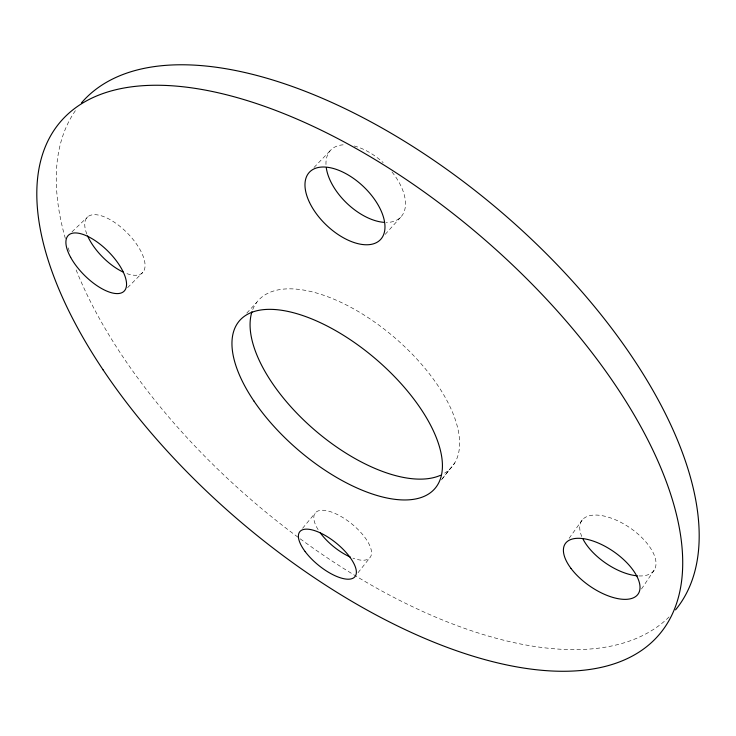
<?xml version="1.0" encoding="UTF-8"?>
<svg xmlns="http://www.w3.org/2000/svg" width="736" height="736" viewBox="0 0 736 736"><rect width="100%" height="100%" fill="white"/><g stroke="black" fill="none" stroke-linecap="round" stroke-linejoin="round"><path stroke-width="0.55" stroke-dasharray="3.68 2.76" d="M641.488 589.021L654.221 570.078M569.112 538.329L582.268 519.947M442.216 478.851L449.898 469.062M441.416 479.909L454.784 462.907M358.036 572.7L369.711 557.934M302.588 528.31L315.266 512.974M385.195 234.361L401.037 216.789M246.772 313.094L256.8 302.321M314.024 167.458L331.31 149.528M127.613 287.647L142.802 272.384M71.981 231.858L87.676 216.881M252.733 309.571A127.659 61.106 40.6 0 1 394.174 337.217A127.659 61.106 40.6 0 1 444.627 473.138M669.061 616.952A390.522 190.615 40.6 0 1 362.894 580.226A390.522 190.615 40.6 0 1 75.155 267.444M69.34 251.399A390.522 190.615 40.6 0 1 67.933 247.084M65.357 238.501A390.522 190.615 40.6 0 1 76.148 109.59M318.127 529.681A35.31 14.545 39.2 0 1 329.056 511.272A35.31 14.545 39.2 0 1 368.938 543.849A35.31 14.545 39.2 0 1 352.958 558.127M581.799 536.562A43.866 21.418 34.5 0 1 602.664 515.78A43.866 21.418 34.5 0 1 651.553 549.764A43.866 21.418 34.5 0 1 638.397 575.911M391.975 171.957A48.456 27.25 43.7 0 1 386.133 222.438M325.984 164.551A48.456 27.25 43.7 0 1 345.672 144.771M354.172 145.986A48.456 27.25 43.7 0 1 383.18 162.619M86.811 234.048A39.128 17.232 45.2 0 1 103.896 216.688A39.128 17.232 45.2 0 1 142.977 255.843A39.128 17.232 45.2 0 1 125.948 273.268"/><path stroke-width="1.1" d="M440.579 475.254A127.659 61.106 40.6 0 1 313.84 429.318A127.659 61.106 40.6 0 1 251.96 311.714M81.438 102.893A390.522 190.615 40.6 0 1 500.811 211.637A390.522 190.615 40.6 0 1 675.538 609.877M350.198 557.005A35.31 14.545 39.2 0 1 320.234 532.8M637.431 575.846A43.866 21.418 34.5 0 1 583.078 539.258M384.367 222.373A48.456 27.25 43.7 0 1 326.287 167.836M123.262 272.127A39.128 17.232 45.2 0 1 87.566 235.879M103.104 369.877A394.156 186.548 40.6 0 0 658.058 635.886A394.156 186.548 40.6 0 0 318.329 128.809A394.156 186.548 40.6 0 0 103.104 369.877M253.865 400.945A128.8 59.763 40.6 0 0 434.59 488.916A128.8 59.763 40.6 0 0 323.159 324.024A128.8 59.763 40.6 0 0 253.865 400.945M305.164 551.586A35.586 14.196 39.2 0 0 354.605 577.052A35.586 14.196 39.2 0 0 322.34 533.894A35.586 14.196 39.2 0 0 305.164 551.586M571.035 568.468A44.28 20.967 34.7 0 0 636.925 595.452A44.28 20.967 34.7 0 0 597.163 542.561A44.28 20.967 34.7 0 0 571.035 568.468M309.543 202.483A48.962 26.735 43.5 0 0 378.746 241.16A48.962 26.735 43.5 0 0 346.582 174.036A48.962 26.735 43.5 0 0 309.543 202.483M70.665 257.37A39.459 16.836 45 0 0 123.133 291.99A39.459 16.836 45 0 0 94.843 240.433A39.459 16.836 45 0 0 70.665 257.37"/></g></svg>
